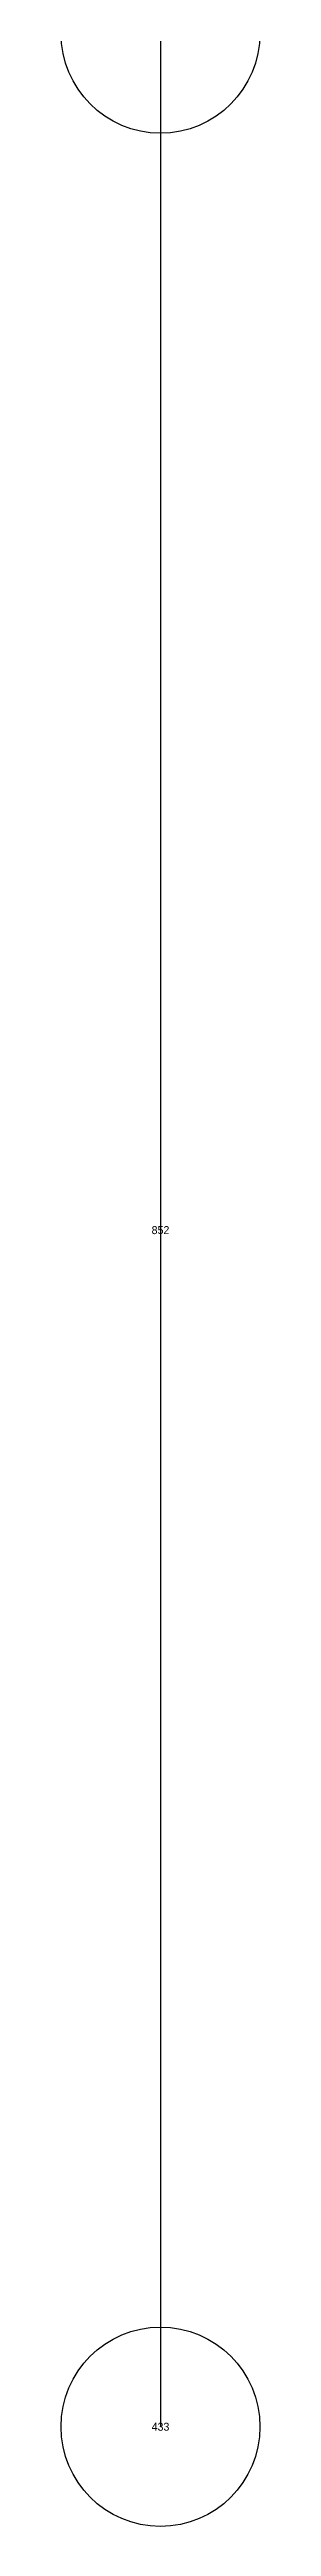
# Model space of a CAD drawing. Extents: x -2.75 to 2.75, y -2.5 to 2.5.
# Drawn here: x -0.604 to -0.554, y -2.5 to -1.879 of the extents above; entities that cross this region are included whole.
import ezdxf
from ezdxf.enums import TextEntityAlignment as Align

# ---------------------------------------------------------------- set-up
doc = ezdxf.new("R2010")
doc.units = 0
doc.header["$MEASUREMENT"] = 0
doc.header["$PDMODE"] = 33
doc.header["$PDSIZE"] = 0.05
for name, color, linetype in [('BRANCHE ESTERNO', 1, 'Continuous'), ('BRANCHES-Index', 7, 'Continuous'), ('NODI-Index', 7, 'Continuous'), ('NODO ESTERNO ZMINIMO', 4, 'Continuous'), ('NODO INTRADOSSO INTERNO', 7, 'Continuous')]:
    doc.layers.add(name, color=color, linetype=linetype)

msp = doc.modelspace()

# ---------------------------------------------------------------- linework, layer by layer
at = {"layer": 'BRANCHE ESTERNO'}
msp.add_line((-0.57941, -1.875, 1.78323), (-0.57941, -2.475, -1.21677), dxfattribs=at)
at = {"layer": 'NODO ESTERNO ZMINIMO'}
msp.add_point((-0.57941, -2.475, -1.21677), dxfattribs=at)
at = {"layer": 'NODO INTRADOSSO INTERNO'}
msp.add_point((-0.57941, -1.875, 1.78323), dxfattribs=at)

# ---------------------------------------------------------------- texts
at = {"layer": 'BRANCHES-Index'}
msp.add_text('852', height=0.002, dxfattribs=at).set_placement((-0.57941, -2.175, 0.28323), align=Align.MIDDLE_CENTER)
at = {"layer": 'NODI-Index'}
msp.add_text('433', height=0.002, dxfattribs=at).set_placement((-0.57941, -2.475, -1.21677), align=Align.MIDDLE_CENTER)

doc.saveas('drawing.dxf')
